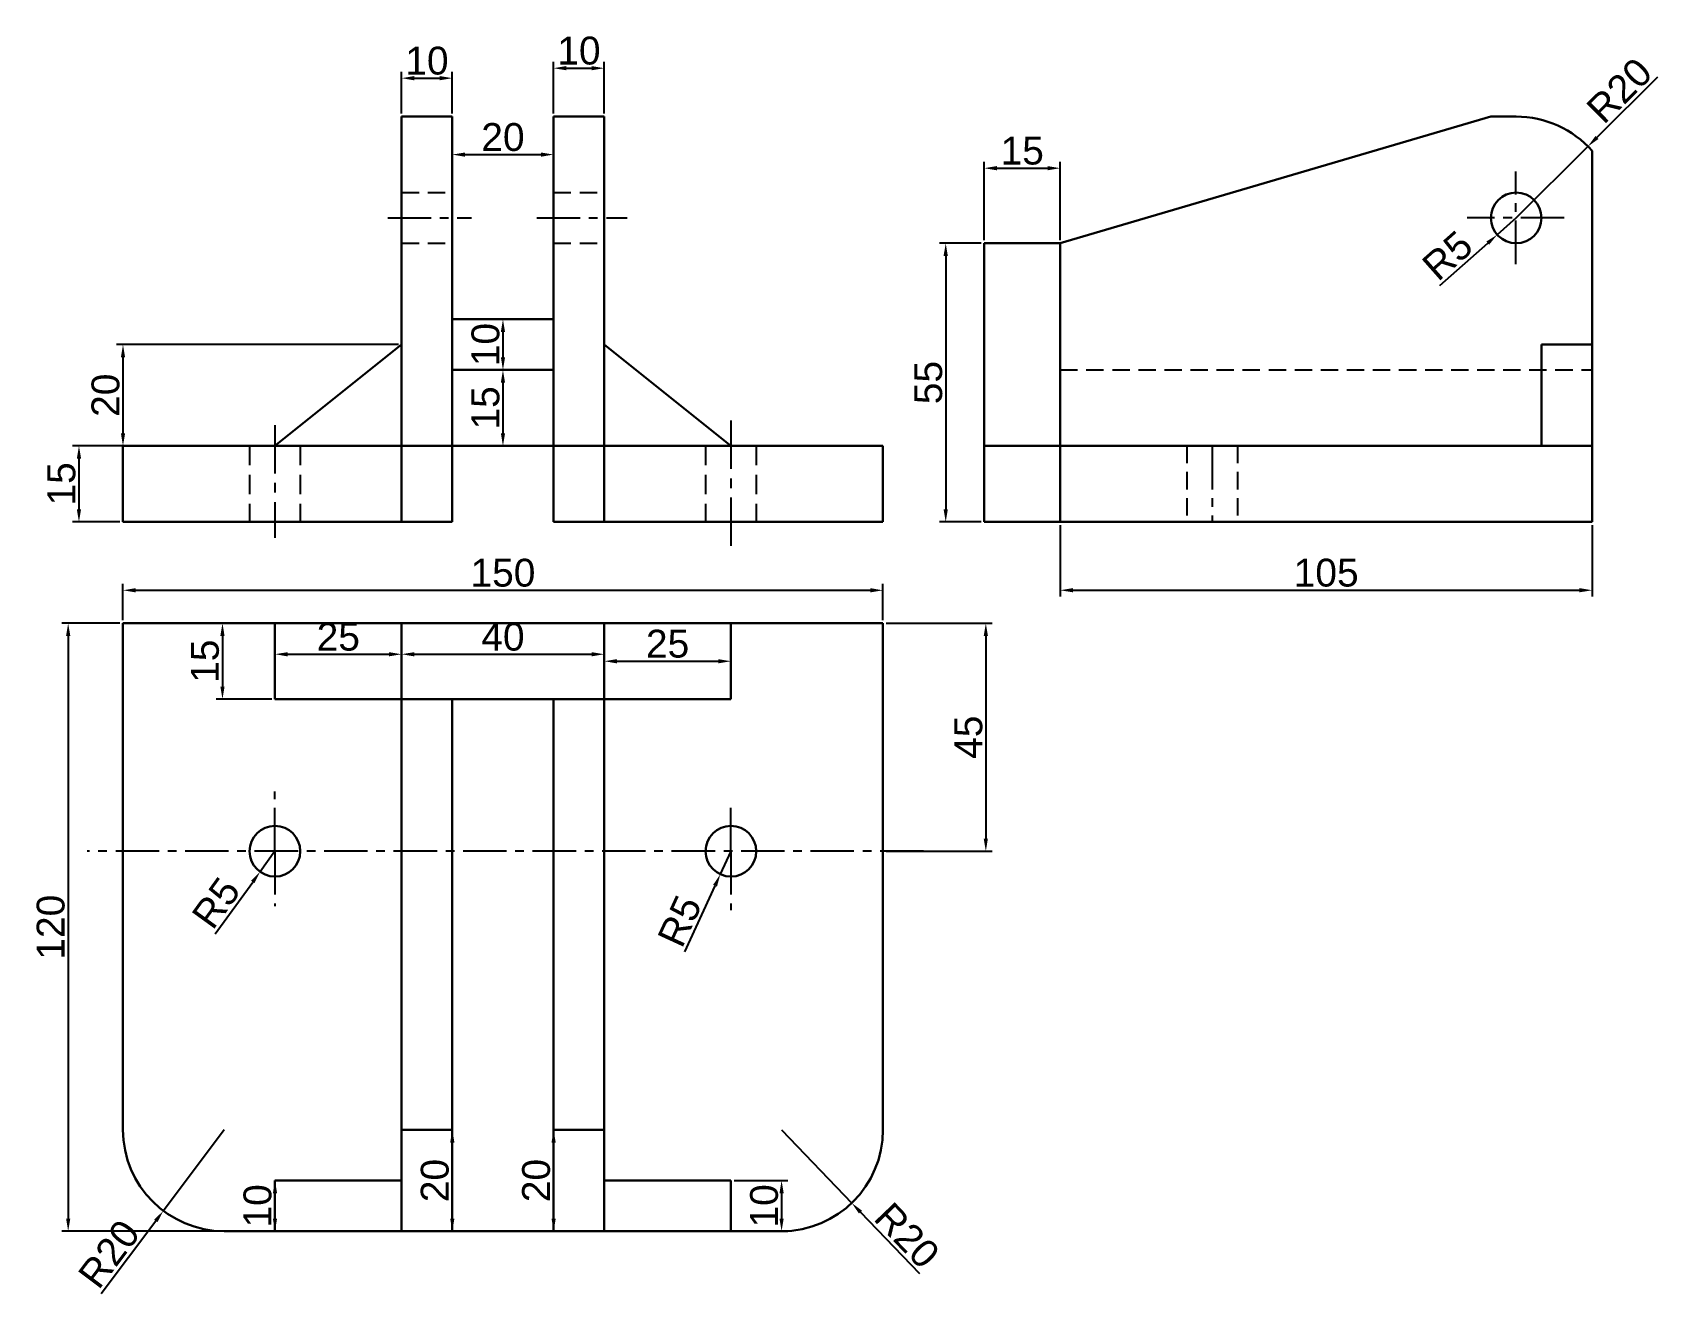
# Model space of a CAD drawing. Header units: millimetres. Extents: x 2072 to 2393, y 1372 to 1621.
import ezdxf

# ---------------------------------------------------------------- set-up
doc = ezdxf.new("R2010")
doc.units = ezdxf.units.MM
doc.header["$LTSCALE"] = 0.3
doc.linetypes.add('CENTER', pattern=[50.8, 31.75, -6.35, 6.35, -6.35])
doc.linetypes.add('DASHED', pattern=[19.05, 12.7, -6.35])
doc.styles.get("Standard").update_dxf_attribs({"font": 'arial.ttf'})
doc.dimstyles.new('ISO-25', dxfattribs={"dimtxt": 5.5, "dimasz": 2.5, "dimexe": 1.25, "dimexo": 0.625, "dimtad": 1, "dimtxsty": 'Standard', "dimcen": 2.5, "dimadec": 0, "dimazin": 0, "dimtfac": 1, "dimtmove": 0, "dimatfit": 3, "dimfxl": 1, "dimarcsym": 0})

# ---------------------------------------------------------------- blocks, each defined once
blk = doc.blocks.new('*D1')
at = {"color": 0, "lineweight": -2, "ltscale": 0.9, "transparency": 16777216}
for p, q in [((2089.2, 1504.39), (2077.75, 1504.39)), ((2079, 1501.89), (2079, 1386.89)), ((2109.2, 1384.39), (2077.75, 1384.39))]:
    blk.add_line(p, q, dxfattribs=at)
at = {"color": 0, "ltscale": 0.9, "transparency": 16777216}
for points in [[(2078.59, 1501.89), (2079.42, 1501.89), (2079, 1504.39)], [(2078.59, 1386.89), (2079.42, 1386.89), (2079, 1384.39)]]:
    blk.add_solid(points, dxfattribs=at)
at = {"layer": 'Defpoints', "color": 0, "ltscale": 0.9, "transparency": 16777216}
for p in [(2089.82, 1504.39), (2079, 1384.39), (2109.82, 1384.39)]:
    blk.add_point(p, dxfattribs=at)
at = {"color": 0, "ltscale": 0.9, "transparency": 16777216, "insert": (2075.57, 1444.39), "char_height": 5.5, "attachment_point": 5, "rotation": 90}
blk.add_mtext('120', dxfattribs=at)
blk = doc.blocks.new('*D2')
at = {"color": 0, "lineweight": -2, "ltscale": 0.9, "transparency": 16777216}
for p, q in [((2219.82, 1404.39), (2233.67, 1389.95)), ((2247.08, 1375.97), (2235.4, 1388.15))]:
    blk.add_line(p, q, dxfattribs=at)
at = {"color": 0, "ltscale": 0.9, "transparency": 16777216}
blk.add_solid([(2235.7, 1388.44), (2235.1, 1387.86), (2233.67, 1389.95)], dxfattribs=at)
at = {"layer": 'Defpoints', "color": 0, "ltscale": 0.9, "transparency": 16777216}
for p in [(2219.82, 1404.39), (2233.67, 1389.95)]:
    blk.add_point(p, dxfattribs=at)
at = {"color": 0, "ltscale": 0.9, "transparency": 16777216, "insert": (2244.58, 1383.54), "char_height": 5.5, "attachment_point": 5, "rotation": 313.8052}
blk.add_mtext('R20', dxfattribs=at)
blk = doc.blocks.new('*D3')
at = {"color": 0, "lineweight": -2, "ltscale": 0.9, "transparency": 16777216}
for p, q in [((2109.82, 1404.39), (2097.79, 1388.41)), ((2085.5, 1372.09), (2096.29, 1386.42))]:
    blk.add_line(p, q, dxfattribs=at)
at = {"color": 0, "ltscale": 0.9, "transparency": 16777216}
blk.add_solid([(2095.95, 1386.67), (2096.62, 1386.16), (2097.79, 1388.41)], dxfattribs=at)
at = {"layer": 'Defpoints', "color": 0, "ltscale": 0.9, "transparency": 16777216}
for p in [(2109.82, 1404.39), (2097.79, 1388.41)]:
    blk.add_point(p, dxfattribs=at)
at = {"color": 0, "ltscale": 0.9, "transparency": 16777216, "insert": (2087.08, 1379.9), "char_height": 5.5, "attachment_point": 5, "rotation": 53.0126}
blk.add_mtext('R20', dxfattribs=at)
blk = doc.blocks.new('*D4')
at = {"color": 0, "lineweight": -2, "ltscale": 0.9, "transparency": 16777216}
for p, q in [((2119.82, 1459.39), (2116.89, 1455.34)), ((2108, 1443.06), (2115.43, 1453.31))]:
    blk.add_line(p, q, dxfattribs=at)
at = {"color": 0, "ltscale": 0.9, "transparency": 16777216}
blk.add_solid([(2115.09, 1453.56), (2115.76, 1453.07), (2116.89, 1455.34)], dxfattribs=at)
at = {"layer": 'Defpoints', "color": 0, "ltscale": 0.9, "transparency": 16777216}
for p in [(2119.82, 1459.39), (2116.89, 1455.34)]:
    blk.add_point(p, dxfattribs=at)
at = {"color": 0, "ltscale": 0.9, "transparency": 16777216, "insert": (2108.21, 1449.18), "char_height": 5.5, "attachment_point": 5, "rotation": 54.1067}
blk.add_mtext('R5', dxfattribs=at)
blk = doc.blocks.new('*D5')
at = {"color": 0, "lineweight": -2, "ltscale": 0.9, "transparency": 16777216}
for p, q in [((2209.82, 1459.39), (2207.73, 1454.84)), ((2200.71, 1439.55), (2206.69, 1452.57))]:
    blk.add_line(p, q, dxfattribs=at)
at = {"color": 0, "ltscale": 0.9, "transparency": 16777216}
blk.add_solid([(2206.31, 1452.75), (2207.07, 1452.4), (2207.73, 1454.84)], dxfattribs=at)
at = {"layer": 'Defpoints', "color": 0, "ltscale": 0.9, "transparency": 16777216}
for p in [(2209.82, 1459.39), (2207.73, 1454.84)]:
    blk.add_point(p, dxfattribs=at)
at = {"color": 0, "ltscale": 0.9, "transparency": 16777216, "insert": (2199.72, 1445.6), "char_height": 5.5, "attachment_point": 5, "rotation": 65.3256}
blk.add_mtext('R5', dxfattribs=at)
blk = doc.blocks.new('*D6')
at = {"color": 0, "lineweight": -2, "ltscale": 0.9, "transparency": 16777216}
for p, q in [((2364.82, 1584.39), (2361.08, 1581.07)), ((2349.73, 1571.02), (2359.21, 1579.41))]:
    blk.add_line(p, q, dxfattribs=at)
at = {"color": 0, "ltscale": 0.9, "transparency": 16777216}
blk.add_solid([(2358.93, 1579.73), (2359.48, 1579.1), (2361.08, 1581.07)], dxfattribs=at)
at = {"layer": 'Defpoints', "color": 0, "ltscale": 0.9, "transparency": 16777216}
for p in [(2364.82, 1584.39), (2361.08, 1581.07)]:
    blk.add_point(p, dxfattribs=at)
at = {"color": 0, "ltscale": 0.9, "transparency": 16777216, "insert": (2351.27, 1576.95), "char_height": 5.5, "attachment_point": 5, "rotation": 41.5401}
blk.add_mtext('R5', dxfattribs=at)
blk = doc.blocks.new('*D7')
at = {"color": 0, "lineweight": -2, "ltscale": 0.9, "transparency": 16777216}
for p, q in [((2392.72, 1612.17), (2380.76, 1600.27)), ((2364.82, 1584.39), (2378.99, 1598.5))]:
    blk.add_line(p, q, dxfattribs=at)
at = {"color": 0, "ltscale": 0.9, "transparency": 16777216}
blk.add_solid([(2380.47, 1600.56), (2381.06, 1599.97), (2378.99, 1598.5)], dxfattribs=at)
at = {"layer": 'Defpoints', "color": 0, "ltscale": 0.9, "transparency": 16777216}
for p in [(2378.99, 1598.5), (2364.82, 1584.39)]:
    blk.add_point(p, dxfattribs=at)
at = {"color": 0, "ltscale": 0.9, "transparency": 16777216, "insert": (2385.2, 1609.53), "char_height": 5.5, "attachment_point": 5, "rotation": 44.8868}
blk.add_mtext('R20', dxfattribs=at)
blk = doc.blocks.new('*D8')
at = {"color": 0, "lineweight": -2, "ltscale": 0.9, "transparency": 16777216}
for p, q in [((2089.2, 1539.39), (2079.88, 1539.39)), ((2081.13, 1536.89), (2081.13, 1526.89)), ((2089.2, 1524.39), (2079.88, 1524.39))]:
    blk.add_line(p, q, dxfattribs=at)
at = {"color": 0, "ltscale": 0.9, "transparency": 16777216}
for points in [[(2080.71, 1536.89), (2081.55, 1536.89), (2081.13, 1539.39)], [(2080.71, 1526.89), (2081.55, 1526.89), (2081.13, 1524.39)]]:
    blk.add_solid(points, dxfattribs=at)
at = {"layer": 'Defpoints', "color": 0, "ltscale": 0.9, "transparency": 16777216}
for p in [(2089.82, 1539.39), (2081.13, 1524.39), (2089.82, 1524.39)]:
    blk.add_point(p, dxfattribs=at)
at = {"color": 0, "ltscale": 0.9, "transparency": 16777216, "insert": (2077.7, 1531.89), "char_height": 5.5, "attachment_point": 5, "rotation": 90}
blk.add_mtext('15', dxfattribs=at)
blk = doc.blocks.new('*D9')
at = {"color": 0, "lineweight": -2, "ltscale": 0.9, "transparency": 16777216}
for p, q in [((2089.82, 1505.01), (2089.82, 1512.14)), ((2092.32, 1510.89), (2237.32, 1510.89)), ((2239.82, 1505.01), (2239.82, 1512.14))]:
    blk.add_line(p, q, dxfattribs=at)
at = {"color": 0, "ltscale": 0.9, "transparency": 16777216}
for points in [[(2092.32, 1511.31), (2092.32, 1510.48), (2089.82, 1510.89)], [(2237.32, 1511.31), (2237.32, 1510.48), (2239.82, 1510.89)]]:
    blk.add_solid(points, dxfattribs=at)
at = {"layer": 'Defpoints', "color": 0, "ltscale": 0.9, "transparency": 16777216}
for p in [(2239.82, 1510.89), (2089.82, 1504.39), (2239.82, 1504.39)]:
    blk.add_point(p, dxfattribs=at)
at = {"color": 0, "ltscale": 0.9, "transparency": 16777216, "insert": (2164.82, 1514.33), "char_height": 5.5, "attachment_point": 5}
blk.add_mtext('150', dxfattribs=at)
blk = doc.blocks.new('*D10')
at = {"color": 0, "lineweight": -2, "ltscale": 0.9, "transparency": 16777216}
for p, q in [((2144.82, 1605.01), (2144.82, 1613.22)), ((2147.32, 1611.97), (2152.32, 1611.97)), ((2154.82, 1605.01), (2154.82, 1613.22))]:
    blk.add_line(p, q, dxfattribs=at)
at = {"color": 0, "ltscale": 0.9, "transparency": 16777216}
for points in [[(2147.32, 1612.39), (2147.32, 1611.55), (2144.82, 1611.97)], [(2152.32, 1612.39), (2152.32, 1611.55), (2154.82, 1611.97)]]:
    blk.add_solid(points, dxfattribs=at)
at = {"layer": 'Defpoints', "color": 0, "ltscale": 0.9, "transparency": 16777216}
for p in [(2154.82, 1611.97), (2144.82, 1604.39), (2154.82, 1604.39)]:
    blk.add_point(p, dxfattribs=at)
at = {"color": 0, "ltscale": 0.9, "transparency": 16777216, "insert": (2149.82, 1615.4), "char_height": 5.5, "attachment_point": 5}
blk.add_mtext('10', dxfattribs=at)
blk = doc.blocks.new('*D11')
at = {"color": 0, "lineweight": -2, "ltscale": 0.9, "transparency": 16777216}
for p, q in [((2174.82, 1605.01), (2174.82, 1615.19)), ((2177.32, 1613.94), (2182.32, 1613.94)), ((2184.82, 1605.01), (2184.82, 1615.19))]:
    blk.add_line(p, q, dxfattribs=at)
at = {"color": 0, "ltscale": 0.9, "transparency": 16777216}
for points in [[(2177.32, 1614.36), (2177.32, 1613.53), (2174.82, 1613.94)], [(2182.32, 1614.36), (2182.32, 1613.53), (2184.82, 1613.94)]]:
    blk.add_solid(points, dxfattribs=at)
at = {"layer": 'Defpoints', "color": 0, "ltscale": 0.9, "transparency": 16777216}
for p in [(2184.82, 1613.94), (2174.82, 1604.39), (2184.82, 1604.39)]:
    blk.add_point(p, dxfattribs=at)
at = {"color": 0, "ltscale": 0.9, "transparency": 16777216, "insert": (2179.82, 1617.38), "char_height": 5.5, "attachment_point": 5}
blk.add_mtext('10', dxfattribs=at)
blk = doc.blocks.new('*D12')
at = {"color": 0, "lineweight": -2, "ltscale": 0.9, "transparency": 16777216}
for p, q in [((2154.82, 1603.76), (2154.82, 1595.64)), ((2174.82, 1603.76), (2174.82, 1595.64)), ((2157.32, 1596.89), (2172.32, 1596.89))]:
    blk.add_line(p, q, dxfattribs=at)
at = {"color": 0, "ltscale": 0.9, "transparency": 16777216}
for points in [[(2157.32, 1597.3), (2157.32, 1596.47), (2154.82, 1596.89)], [(2172.32, 1597.3), (2172.32, 1596.47), (2174.82, 1596.89)]]:
    blk.add_solid(points, dxfattribs=at)
at = {"layer": 'Defpoints', "color": 0, "ltscale": 0.9, "transparency": 16777216}
for p in [(2154.82, 1604.39), (2174.82, 1604.39), (2174.82, 1596.89)]:
    blk.add_point(p, dxfattribs=at)
at = {"color": 0, "ltscale": 0.9, "transparency": 16777216, "insert": (2164.82, 1600.32), "char_height": 5.5, "attachment_point": 5}
blk.add_mtext('20', dxfattribs=at)
blk = doc.blocks.new('*D13')
at = {"color": 0, "lineweight": -2, "ltscale": 0.9, "transparency": 16777216}
for p, q in [((2259.82, 1580.01), (2259.82, 1595.45)), ((2262.32, 1594.2), (2272.32, 1594.2)), ((2274.82, 1580.01), (2274.82, 1595.45))]:
    blk.add_line(p, q, dxfattribs=at)
at = {"color": 0, "ltscale": 0.9, "transparency": 16777216}
for points in [[(2262.32, 1594.62), (2262.32, 1593.79), (2259.82, 1594.2)], [(2272.32, 1594.62), (2272.32, 1593.79), (2274.82, 1594.2)]]:
    blk.add_solid(points, dxfattribs=at)
at = {"layer": 'Defpoints', "color": 0, "ltscale": 0.9, "transparency": 16777216}
for p in [(2274.82, 1594.2), (2259.82, 1579.39), (2274.82, 1579.39)]:
    blk.add_point(p, dxfattribs=at)
at = {"color": 0, "ltscale": 0.9, "transparency": 16777216, "insert": (2267.32, 1597.64), "char_height": 5.5, "attachment_point": 5}
blk.add_mtext('15', dxfattribs=at)
blk = doc.blocks.new('*D14')
at = {"color": 0, "lineweight": -2, "ltscale": 0.9, "transparency": 16777216}
for p, q in [((2259.2, 1579.39), (2250.97, 1579.39)), ((2252.22, 1576.89), (2252.22, 1526.89)), ((2259.2, 1524.39), (2250.97, 1524.39))]:
    blk.add_line(p, q, dxfattribs=at)
at = {"color": 0, "ltscale": 0.9, "transparency": 16777216}
for points in [[(2251.8, 1576.89), (2252.64, 1576.89), (2252.22, 1579.39)], [(2251.8, 1526.89), (2252.64, 1526.89), (2252.22, 1524.39)]]:
    blk.add_solid(points, dxfattribs=at)
at = {"layer": 'Defpoints', "color": 0, "ltscale": 0.9, "transparency": 16777216}
for p in [(2259.82, 1579.39), (2252.22, 1524.39), (2259.82, 1524.39)]:
    blk.add_point(p, dxfattribs=at)
at = {"color": 0, "ltscale": 0.9, "transparency": 16777216, "insert": (2248.8, 1551.89), "char_height": 5.5, "attachment_point": 5, "rotation": 90}
blk.add_mtext('55', dxfattribs=at)
blk = doc.blocks.new('*D15')
at = {"color": 0, "lineweight": -2, "ltscale": 0.9, "transparency": 16777216}
for p, q in [((2144.82, 1498.89), (2144.82, 1499.52)), ((2147.32, 1498.27), (2182.32, 1498.27)), ((2184.82, 1498.89), (2184.82, 1499.52))]:
    blk.add_line(p, q, dxfattribs=at)
at = {"color": 0, "ltscale": 0.9, "transparency": 16777216}
for points in [[(2147.32, 1498.68), (2147.32, 1497.85), (2144.82, 1498.27)], [(2182.32, 1498.68), (2182.32, 1497.85), (2184.82, 1498.27)]]:
    blk.add_solid(points, dxfattribs=at)
at = {"layer": 'Defpoints', "color": 0, "ltscale": 0.9, "transparency": 16777216}
for p in [(2144.82, 1498.27), (2184.82, 1498.27), (2184.82, 1498.27)]:
    blk.add_point(p, dxfattribs=at)
at = {"color": 0, "ltscale": 0.9, "transparency": 16777216, "insert": (2164.82, 1501.7), "char_height": 5.5, "attachment_point": 5}
blk.add_mtext('40', dxfattribs=at)
blk = doc.blocks.new('*D16')
at = {"color": 0, "lineweight": -2, "ltscale": 0.9, "transparency": 16777216}
for p, q in [((2119.82, 1498.89), (2119.82, 1499.52)), ((2122.32, 1498.27), (2142.32, 1498.27)), ((2144.82, 1498.89), (2144.82, 1499.52))]:
    blk.add_line(p, q, dxfattribs=at)
at = {"color": 0, "ltscale": 0.9, "transparency": 16777216}
for points in [[(2122.32, 1498.68), (2122.32, 1497.85), (2119.82, 1498.27)], [(2142.32, 1498.68), (2142.32, 1497.85), (2144.82, 1498.27)]]:
    blk.add_solid(points, dxfattribs=at)
at = {"layer": 'Defpoints', "color": 0, "ltscale": 0.9, "transparency": 16777216}
for p in [(2119.82, 1498.27), (2144.82, 1498.27), (2144.82, 1498.27)]:
    blk.add_point(p, dxfattribs=at)
at = {"color": 0, "ltscale": 0.9, "transparency": 16777216, "insert": (2132.32, 1501.7), "char_height": 5.5, "attachment_point": 5}
blk.add_mtext('25', dxfattribs=at)
blk = doc.blocks.new('*D17')
at = {"color": 0, "lineweight": -2, "ltscale": 0.9, "transparency": 16777216}
for p, q in [((2184.82, 1497.51), (2184.82, 1498.14)), ((2209.82, 1497.51), (2209.82, 1498.14)), ((2187.32, 1496.89), (2207.32, 1496.89))]:
    blk.add_line(p, q, dxfattribs=at)
at = {"color": 0, "ltscale": 0.9, "transparency": 16777216}
for points in [[(2187.32, 1497.3), (2187.32, 1496.47), (2184.82, 1496.89)], [(2207.32, 1497.3), (2207.32, 1496.47), (2209.82, 1496.89)]]:
    blk.add_solid(points, dxfattribs=at)
at = {"layer": 'Defpoints', "color": 0, "ltscale": 0.9, "transparency": 16777216}
for p in [(2184.82, 1496.89), (2209.82, 1496.89), (2209.82, 1496.89)]:
    blk.add_point(p, dxfattribs=at)
at = {"color": 0, "ltscale": 0.9, "transparency": 16777216, "insert": (2197.32, 1500.32), "char_height": 5.5, "attachment_point": 5}
blk.add_mtext('25', dxfattribs=at)
blk = doc.blocks.new('*D18')
at = {"color": 0, "lineweight": -2, "ltscale": 0.9, "transparency": 16777216}
for p, q in [((2240.45, 1504.39), (2261.39, 1504.39)), ((2260.14, 1501.89), (2260.14, 1461.89)), ((2240.45, 1459.39), (2261.39, 1459.39))]:
    blk.add_line(p, q, dxfattribs=at)
at = {"color": 0, "ltscale": 0.9, "transparency": 16777216}
for points in [[(2259.72, 1501.89), (2260.55, 1501.89), (2260.14, 1504.39)], [(2259.72, 1461.89), (2260.55, 1461.89), (2260.14, 1459.39)]]:
    blk.add_solid(points, dxfattribs=at)
at = {"layer": 'Defpoints', "color": 0, "ltscale": 0.9, "transparency": 16777216}
for p in [(2239.82, 1504.39), (2239.82, 1459.39), (2260.14, 1459.39)]:
    blk.add_point(p, dxfattribs=at)
at = {"color": 0, "ltscale": 0.9, "transparency": 16777216, "insert": (2256.72, 1481.89), "char_height": 5.5, "attachment_point": 5, "rotation": 90}
blk.add_mtext('45', dxfattribs=at)
blk = doc.blocks.new('*D19')
at = {"color": 0, "lineweight": -2, "ltscale": 0.9, "transparency": 16777216}
for p, q in [((2119.2, 1504.39), (2108.21, 1504.39)), ((2109.46, 1501.89), (2109.46, 1491.89)), ((2119.2, 1489.39), (2108.21, 1489.39))]:
    blk.add_line(p, q, dxfattribs=at)
at = {"color": 0, "ltscale": 0.9, "transparency": 16777216}
for points in [[(2109.04, 1501.89), (2109.87, 1501.89), (2109.46, 1504.39)], [(2109.04, 1491.89), (2109.87, 1491.89), (2109.46, 1489.39)]]:
    blk.add_solid(points, dxfattribs=at)
at = {"layer": 'Defpoints', "color": 0, "ltscale": 0.9, "transparency": 16777216}
for p in [(2119.82, 1504.39), (2109.46, 1489.39), (2119.82, 1489.39)]:
    blk.add_point(p, dxfattribs=at)
at = {"color": 0, "ltscale": 0.9, "transparency": 16777216, "insert": (2106.02, 1496.89), "char_height": 5.5, "attachment_point": 5, "rotation": 90}
blk.add_mtext('15', dxfattribs=at)
blk = doc.blocks.new('*D20')
at = {"color": 0, "lineweight": -2, "ltscale": 0.9, "transparency": 16777216}
for p, q in [((2165.45, 1564.39), (2166.07, 1564.39)), ((2164.82, 1561.89), (2164.82, 1556.89)), ((2165.45, 1554.39), (2166.07, 1554.39))]:
    blk.add_line(p, q, dxfattribs=at)
at = {"color": 0, "ltscale": 0.9, "transparency": 16777216}
for points in [[(2164.41, 1561.89), (2165.24, 1561.89), (2164.82, 1564.39)], [(2164.41, 1556.89), (2165.24, 1556.89), (2164.82, 1554.39)]]:
    blk.add_solid(points, dxfattribs=at)
at = {"layer": 'Defpoints', "color": 0, "ltscale": 0.9, "transparency": 16777216}
for p in [(2164.82, 1564.39), (2164.82, 1554.39), (2164.82, 1554.39)]:
    blk.add_point(p, dxfattribs=at)
at = {"color": 0, "ltscale": 0.9, "transparency": 16777216, "insert": (2161.39, 1559.39), "char_height": 5.5, "attachment_point": 5, "rotation": 90}
blk.add_mtext('10', dxfattribs=at)
blk = doc.blocks.new('*D21')
at = {"color": 0, "lineweight": -2, "ltscale": 0.9, "transparency": 16777216}
for p, q in [((2165.45, 1554.39), (2166.07, 1554.39)), ((2164.82, 1551.89), (2164.82, 1541.89)), ((2165.45, 1539.39), (2166.07, 1539.39))]:
    blk.add_line(p, q, dxfattribs=at)
at = {"color": 0, "ltscale": 0.9, "transparency": 16777216}
for points in [[(2164.41, 1551.89), (2165.24, 1551.89), (2164.82, 1554.39)], [(2164.41, 1541.89), (2165.24, 1541.89), (2164.82, 1539.39)]]:
    blk.add_solid(points, dxfattribs=at)
at = {"layer": 'Defpoints', "color": 0, "ltscale": 0.9, "transparency": 16777216}
for p in [(2164.82, 1554.39), (2164.82, 1539.39), (2164.82, 1539.39)]:
    blk.add_point(p, dxfattribs=at)
at = {"color": 0, "ltscale": 0.9, "transparency": 16777216, "insert": (2161.39, 1546.89), "char_height": 5.5, "attachment_point": 5, "rotation": 90}
blk.add_mtext('15', dxfattribs=at)
blk = doc.blocks.new('*D22')
at = {"color": 0, "lineweight": -2, "ltscale": 0.9, "transparency": 16777216}
for p, q in [((2154.2, 1404.39), (2153.57, 1404.39)), ((2154.82, 1401.89), (2154.82, 1386.89)), ((2154.2, 1384.39), (2153.57, 1384.39))]:
    blk.add_line(p, q, dxfattribs=at)
at = {"color": 0, "ltscale": 0.9, "transparency": 16777216}
for points in [[(2154.41, 1401.89), (2155.24, 1401.89), (2154.82, 1404.39)], [(2154.41, 1386.89), (2155.24, 1386.89), (2154.82, 1384.39)]]:
    blk.add_solid(points, dxfattribs=at)
at = {"layer": 'Defpoints', "color": 0, "ltscale": 0.9, "transparency": 16777216}
for p in [(2154.82, 1404.39), (2154.82, 1384.39), (2154.82, 1384.39)]:
    blk.add_point(p, dxfattribs=at)
at = {"color": 0, "ltscale": 0.9, "transparency": 16777216, "insert": (2151.39, 1394.39), "char_height": 5.5, "attachment_point": 5, "rotation": 90}
blk.add_mtext('20', dxfattribs=at)
blk = doc.blocks.new('*D23')
at = {"color": 0, "lineweight": -2, "ltscale": 0.9, "transparency": 16777216}
for p, q in [((2274.82, 1523.76), (2274.82, 1509.65)), ((2379.82, 1523.76), (2379.82, 1509.65)), ((2277.32, 1510.9), (2377.32, 1510.9))]:
    blk.add_line(p, q, dxfattribs=at)
at = {"color": 0, "ltscale": 0.9, "transparency": 16777216}
for points in [[(2277.32, 1511.32), (2277.32, 1510.49), (2274.82, 1510.9)], [(2377.32, 1511.32), (2377.32, 1510.49), (2379.82, 1510.9)]]:
    blk.add_solid(points, dxfattribs=at)
at = {"layer": 'Defpoints', "color": 0, "ltscale": 0.9, "transparency": 16777216}
for p in [(2274.82, 1524.39), (2379.82, 1524.39), (2379.82, 1510.9)]:
    blk.add_point(p, dxfattribs=at)
at = {"color": 0, "ltscale": 0.9, "transparency": 16777216, "insert": (2327.32, 1514.34), "char_height": 5.5, "attachment_point": 5}
blk.add_mtext('105', dxfattribs=at)
blk = doc.blocks.new('*D24')
at = {"color": 0, "lineweight": -2, "ltscale": 0.9, "transparency": 16777216}
for p, q in [((2120.45, 1394.39), (2121.07, 1394.39)), ((2119.82, 1391.89), (2119.82, 1386.89)), ((2120.45, 1384.39), (2121.07, 1384.39))]:
    blk.add_line(p, q, dxfattribs=at)
at = {"color": 0, "ltscale": 0.9, "transparency": 16777216}
for points in [[(2119.41, 1391.89), (2120.24, 1391.89), (2119.82, 1394.39)], [(2119.41, 1386.89), (2120.24, 1386.89), (2119.82, 1384.39)]]:
    blk.add_solid(points, dxfattribs=at)
at = {"layer": 'Defpoints', "color": 0, "ltscale": 0.9, "transparency": 16777216}
for p in [(2119.82, 1394.39), (2119.82, 1384.39), (2119.82, 1384.39)]:
    blk.add_point(p, dxfattribs=at)
at = {"color": 0, "ltscale": 0.9, "transparency": 16777216, "insert": (2116.39, 1389.39), "char_height": 5.5, "attachment_point": 5, "rotation": 90}
blk.add_mtext('10', dxfattribs=at)
blk = doc.blocks.new('*D25')
at = {"color": 0, "lineweight": -2, "ltscale": 0.9, "transparency": 16777216}
for p, q in [((2210.45, 1394.39), (2221.07, 1394.39)), ((2219.82, 1391.89), (2219.82, 1386.89)), ((2210.45, 1384.39), (2221.07, 1384.39))]:
    blk.add_line(p, q, dxfattribs=at)
at = {"color": 0, "ltscale": 0.9, "transparency": 16777216}
for points in [[(2219.41, 1391.89), (2220.24, 1391.89), (2219.82, 1394.39)], [(2219.41, 1386.89), (2220.24, 1386.89), (2219.82, 1384.39)]]:
    blk.add_solid(points, dxfattribs=at)
at = {"layer": 'Defpoints', "color": 0, "ltscale": 0.9, "transparency": 16777216}
for p in [(2209.82, 1394.39), (2209.82, 1384.39), (2219.82, 1384.39)]:
    blk.add_point(p, dxfattribs=at)
at = {"color": 0, "ltscale": 0.9, "transparency": 16777216, "insert": (2216.39, 1389.39), "char_height": 5.5, "attachment_point": 5, "rotation": 90}
blk.add_mtext('10', dxfattribs=at)
blk = doc.blocks.new('*D26')
at = {"color": 0, "lineweight": -2, "ltscale": 0.9, "transparency": 16777216}
for p, q in [((2174.82, 1401.89), (2174.82, 1386.89)), ((2175.45, 1404.39), (2176.07, 1404.39)), ((2175.45, 1384.39), (2176.07, 1384.39))]:
    blk.add_line(p, q, dxfattribs=at)
at = {"color": 0, "ltscale": 0.9, "transparency": 16777216}
for points in [[(2174.41, 1401.89), (2175.24, 1401.89), (2174.82, 1404.39)], [(2174.41, 1386.89), (2175.24, 1386.89), (2174.82, 1384.39)]]:
    blk.add_solid(points, dxfattribs=at)
at = {"layer": 'Defpoints', "color": 0, "ltscale": 0.9, "transparency": 16777216}
for p in [(2174.82, 1404.39), (2174.82, 1384.39), (2174.82, 1384.39)]:
    blk.add_point(p, dxfattribs=at)
at = {"color": 0, "ltscale": 0.9, "transparency": 16777216, "insert": (2171.39, 1394.39), "char_height": 5.5, "attachment_point": 5, "rotation": 90}
blk.add_mtext('20', dxfattribs=at)
blk = doc.blocks.new('*D27')
at = {"color": 0, "lineweight": -2, "ltscale": 0.9, "transparency": 16777216}
for p, q in [((2144.2, 1559.39), (2088.57, 1559.39)), ((2089.82, 1556.89), (2089.82, 1541.89)), ((2119.2, 1539.39), (2088.57, 1539.39))]:
    blk.add_line(p, q, dxfattribs=at)
at = {"color": 0, "ltscale": 0.9, "transparency": 16777216}
for points in [[(2089.41, 1556.89), (2090.24, 1556.89), (2089.82, 1559.39)], [(2089.41, 1541.89), (2090.24, 1541.89), (2089.82, 1539.39)]]:
    blk.add_solid(points, dxfattribs=at)
at = {"layer": 'Defpoints', "color": 0, "ltscale": 0.9, "transparency": 16777216}
for p in [(2144.82, 1559.39), (2089.82, 1539.39), (2119.82, 1539.39)]:
    blk.add_point(p, dxfattribs=at)
at = {"color": 0, "ltscale": 0.9, "transparency": 16777216, "insert": (2086.39, 1549.39), "char_height": 5.5, "attachment_point": 5, "rotation": 90}
blk.add_mtext('20', dxfattribs=at)

msp = doc.modelspace()

# ---------------------------------------------------------------- linework, layer by layer
at = {"lineweight": 30, "ltscale": 0.9}
for p, q in [((2144.822, 1589.388), (2144.822, 1604.388)), ((2144.822, 1604.388), (2154.822, 1604.388)), ((2154.822, 1589.388), (2154.822, 1604.388)), ((2174.822, 1589.388), (2174.822, 1604.388)), ((2184.822, 1604.388), (2174.822, 1604.388)), ((2184.822, 1589.388), (2184.822, 1604.388)), ((2274.822, 1579.388), (2359.822, 1604.388)), ((2364.822, 1604.388), (2359.822, 1604.388)), ((2379.822, 1539.388), (2379.822, 1597.617)), ((2274.822, 1579.388), (2259.822, 1579.388)), ((2259.822, 1579.388), (2259.822, 1539.388)), ((2274.822, 1539.388), (2274.822, 1579.388)), ((2379.822, 1539.388), (2379.822, 1574.388)), ((2274.822, 1539.388), (2274.822, 1569.388)), ((2369.822, 1559.388), (2369.822, 1539.388)), ((2369.822, 1559.388), (2379.822, 1559.388)), ((2274.822, 1524.388), (2274.822, 1554.388)), ((2379.822, 1539.388), (2259.822, 1539.388)), ((2259.822, 1539.388), (2259.822, 1524.388)), ((2259.822, 1539.388), (2274.822, 1539.388)), ((2274.822, 1539.388), (2299.822, 1539.388)), ((2379.822, 1524.388), (2379.822, 1539.388)), ((2259.822, 1524.388), (2379.822, 1524.388)), ((2089.822, 1504.388), (2239.822, 1504.388)), ((2089.822, 1504.388), (2089.822, 1404.388)), ((2089.822, 1504.388), (2119.822, 1504.388)), ((2119.822, 1504.388), (2119.822, 1489.388)), ((2144.822, 1504.388), (2144.822, 1384.388)), ((2184.822, 1504.388), (2184.822, 1384.388)), ((2209.822, 1489.388), (2209.822, 1504.388)), ((2239.822, 1404.388), (2239.822, 1504.388)), ((2119.822, 1489.388), (2209.822, 1489.388)), ((2154.822, 1489.388), (2154.822, 1384.388)), ((2174.822, 1489.388), (2174.822, 1384.388)), ((2144.822, 1404.388), (2154.822, 1404.388)), ((2174.822, 1404.388), (2184.822, 1404.388)), ((2119.822, 1384.388), (2119.822, 1394.388)), ((2144.822, 1394.388), (2119.822, 1394.388)), ((2144.822, 1384.388), (2144.822, 1394.388)), ((2184.822, 1384.388), (2184.822, 1394.388)), ((2209.822, 1394.388), (2184.822, 1394.388)), ((2209.822, 1384.388), (2209.822, 1394.388)), ((2109.822, 1384.388), (2154.822, 1384.388)), ((2154.822, 1384.388), (2174.822, 1384.388)), ((2174.822, 1384.388), (2219.822, 1384.388)), ((2174.822, 1384.388), (2184.822, 1384.388))]:
    msp.add_line(p, q, dxfattribs=at)
at = {"linetype": 'CENTER', "ltscale": 0.9}
for p, q in [((2364.727, 1575.29), (2364.727, 1593.547)), ((2142.074, 1584.388), (2158.627, 1584.388)), ((2171.514, 1584.388), (2189.327, 1584.388)), ((2374.286, 1584.388), (2355.167, 1584.388)), ((2304.822, 1539.388), (2304.822, 1524.388)), ((2119.822, 1459.388), (2119.822, 1471.21)), ((2209.822, 1459.388), (2209.822, 1469.232)), ((2247.828, 1459.388), (2082.75, 1459.388)), ((2119.822, 1459.388), (2119.822, 1448.538)), ((2209.822, 1459.388), (2209.822, 1447.777))]:
    msp.add_line(p, q, dxfattribs=at)
at = {"lineweight": 30}
for p, q in [((2144.822, 1539.388), (2144.822, 1589.388)), ((2154.822, 1539.388), (2154.822, 1589.388)), ((2174.822, 1539.388), (2174.822, 1589.388)), ((2184.822, 1539.388), (2184.822, 1589.388)), ((2154.822, 1564.388), (2174.822, 1564.388)), ((2144.822, 1559.388), (2119.822, 1539.388)), ((2184.822, 1559.388), (2209.822, 1539.388)), ((2154.822, 1554.388), (2174.822, 1554.388)), ((2089.822, 1539.388), (2239.822, 1539.388)), ((2089.822, 1539.388), (2089.822, 1524.388)), ((2144.822, 1539.388), (2144.822, 1524.388)), ((2154.822, 1539.388), (2154.822, 1524.388)), ((2174.822, 1539.388), (2174.822, 1524.388)), ((2184.822, 1539.388), (2184.822, 1524.388)), ((2239.822, 1539.388), (2239.822, 1524.388)), ((2089.822, 1524.388), (2154.822, 1524.388)), ((2174.822, 1524.388), (2239.822, 1524.388))]:
    msp.add_line(p, q, dxfattribs=at)
at = {"linetype": 'DASHED', "ltscale": 0.9}
for p, q in [((2144.822, 1589.388), (2154.822, 1589.388)), ((2174.822, 1589.388), (2184.822, 1589.388)), ((2144.822, 1579.388), (2154.822, 1579.388)), ((2174.822, 1579.388), (2184.822, 1579.388)), ((2274.822, 1554.388), (2379.822, 1554.388)), ((2299.822, 1539.388), (2299.822, 1524.388)), ((2309.822, 1539.388), (2309.822, 1524.388))]:
    msp.add_line(p, q, dxfattribs=at)
for p, q in [((2144.822, 1539.388), (2144.822, 1559.388)), ((2184.822, 1539.388), (2184.822, 1559.388)), ((2154.822, 1539.388), (2154.822, 1554.388)), ((2174.822, 1554.388), (2174.822, 1539.388))]:
    msp.add_line(p, q)
at = {"linetype": 'CENTER'}
for p, q in [((2119.822, 1543.499), (2119.822, 1521.26)), ((2209.822, 1544.414), (2209.822, 1519.307))]:
    msp.add_line(p, q, dxfattribs=at)
at = {"linetype": 'DASHED'}
for p, q in [((2114.822, 1539.388), (2114.822, 1524.388)), ((2124.822, 1539.388), (2124.822, 1524.388)), ((2204.822, 1539.388), (2204.822, 1524.388)), ((2214.822, 1539.388), (2214.822, 1524.388))]:
    msp.add_line(p, q, dxfattribs=at)
at = {"ltscale": 0.9}
msp.add_line((2144.822, 1384.388), (2154.822, 1384.388), dxfattribs=at)
at = {"lineweight": 30, "ltscale": 0.9}
for centre in [(2364.822, 1584.388), (2119.822, 1459.388), (2209.822, 1459.388)]:
    msp.add_circle(centre, 5, dxfattribs=at)
for centre, start, end in [((2364.822, 1584.388), 41.40962, 90), ((2109.822, 1404.388), 180, 270), ((2219.822, 1404.388), 270, 0)]:
    msp.add_arc(centre, 20, start, end, dxfattribs=at)

# ---------------------------------------------------------------- dimensions: what is measured, and where the dimension line sits
at = {"ltscale": 0.9}
for base, p1, p2, picture, middle in [((2184.822, 1613.944), (2174.822, 1604.388), (2184.822, 1604.388), '*D11', (2179.822, 1617.377)), ((2154.822, 1611.969), (2144.822, 1604.388), (2154.822, 1604.388), '*D10', (2149.822, 1615.403)), ((2174.822, 1596.888), (2154.822, 1604.388), (2174.822, 1604.388), '*D12', (2164.822, 1600.321)), ((2274.822, 1594.202), (2259.822, 1579.388), (2274.822, 1579.388), '*D13', (2267.322, 1597.635)), ((2379.822, 1510.904), (2274.822, 1524.388), (2379.822, 1524.388), '*D23', (2327.322, 1514.337)), ((2239.822, 1510.893), (2089.822, 1504.388), (2239.822, 1504.388), '*D9', (2164.822, 1514.326)), ((2144.822, 1498.268), (2119.822, 1498.268), (2144.822, 1498.268), '*D16', (2132.322, 1501.701)), ((2184.822, 1498.268), (2144.822, 1498.268), (2184.822, 1498.268), '*D15', (2164.822, 1501.701)), ((2209.822, 1496.888), (2184.822, 1496.888), (2209.822, 1496.888), '*D17', (2197.322, 1500.321))]:
    dim = msp.add_linear_dim(base=base, p1=p1, p2=p2, dimstyle='ISO-25', dxfattribs=at)
    dim.commit()
    dim.dimension.update_dxf_attribs({"geometry": picture, "text_midpoint": middle})
for center, mpoint, picture, middle in [((2364.822, 1584.388), (2378.992, 1598.502), '*D7', (2385.204, 1609.535)), ((2364.822, 1584.388), (2361.08, 1581.072), '*D6', (2351.266, 1576.949)), ((2119.822, 1459.388), (2116.891, 1455.337), '*D4', (2108.209, 1449.177)), ((2219.822, 1404.388), (2233.666, 1389.954), '*D2', (2244.58, 1383.535))]:
    dim = msp.add_radius_dim(center=center, mpoint=mpoint, dimstyle='ISO-25', dxfattribs=at)
    dim.commit()
    dim.dimension.update_dxf_attribs({"geometry": picture, "text_midpoint": middle})
for base, p1, p2, picture, middle in [((2252.221, 1524.388), (2259.822, 1579.388), (2259.822, 1524.388), '*D14', (2248.799, 1551.888)), ((2164.822, 1554.388), (2164.822, 1564.388), (2164.822, 1554.388), '*D20', (2161.389, 1559.388)), ((2089.822, 1539.388), (2144.822, 1559.388), (2119.822, 1539.388), '*D27', (2086.389, 1549.388)), ((2164.822, 1539.388), (2164.822, 1554.388), (2164.822, 1539.388), '*D21', (2161.389, 1546.888)), ((2081.13, 1524.388), (2089.822, 1539.388), (2089.822, 1524.388), '*D8', (2077.696, 1531.888)), ((2079.002, 1384.388), (2089.822, 1504.388), (2109.822, 1384.388), '*D1', (2075.569, 1444.388)), ((2109.455, 1489.388), (2119.822, 1504.388), (2119.822, 1489.388), '*D19', (2106.022, 1496.888)), ((2260.138, 1459.388), (2239.822, 1504.388), (2239.822, 1459.388), '*D18', (2256.716, 1481.888)), ((2174.822, 1384.388), (2174.822, 1404.388), (2174.822, 1384.388), '*D26', (2171.389, 1394.388)), ((2119.822, 1384.388), (2119.822, 1394.388), (2119.822, 1384.388), '*D24', (2116.389, 1389.388)), ((2219.822, 1384.388), (2209.822, 1394.388), (2209.822, 1384.388), '*D25', (2216.389, 1389.388))]:
    dim = msp.add_linear_dim(base=base, p1=p1, p2=p2, angle=90, dimstyle='ISO-25', dxfattribs=at)
    dim.commit()
    dim.dimension.update_dxf_attribs({"geometry": picture, "text_midpoint": middle})
for center, mpoint, picture, middle in [((2209.822, 1459.388), (2207.735, 1454.844), '*D5', (2202.829, 1444.167)), ((2109.822, 1404.388), (2097.789, 1388.412), '*D3', (2089.822, 1377.835))]:
    dim = msp.add_radius_dim(center=center, mpoint=mpoint, dimstyle='ISO-25', dxfattribs=at)
    dim.commit()
    dim.dimension.update_dxf_attribs({"geometry": picture, "text_midpoint": middle, "dimtype": 164})
dim = msp.add_linear_dim(base=(2154.822, 1384.388), p1=(2154.822, 1404.388), p2=(2154.822, 1384.388), angle=90, dimstyle='ISO-25', dxfattribs=at)
dim.commit()
dim.dimension.update_dxf_attribs({"geometry": '*D22', "text_midpoint": (2154.822, 1394.388), "dimtype": 160})

doc.saveas('drawing.dxf')
